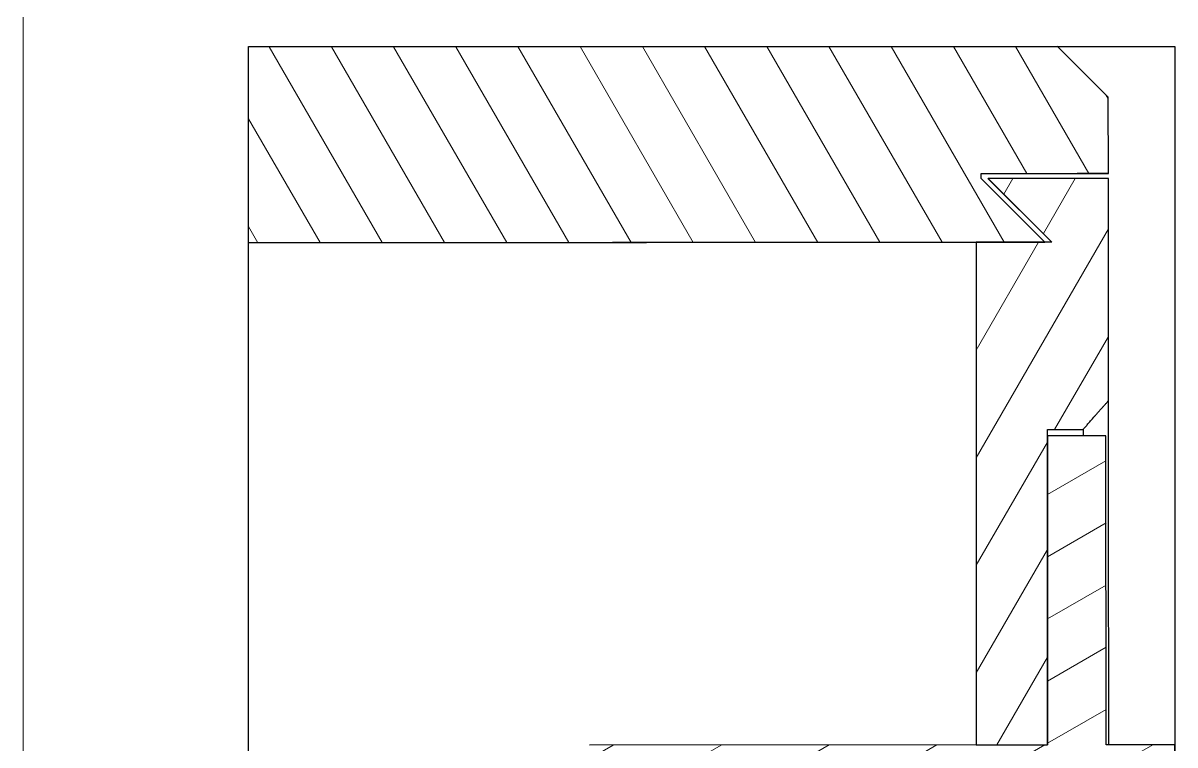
# Model space of a CAD drawing. Header units: millimetres. Extents: x 0 to 297, y 0 to 214.
# Drawn here: x 20 to 87.9, y 108.6 to 151.2 of the extents above; entities that cross this region are included whole.
import ezdxf

# ---------------------------------------------------------------- set-up
doc = ezdxf.new("R2010")
doc.units = ezdxf.units.MM
doc.header["$LTSCALE"] = 0.75
for name, color, linetype, lineweight in [('BORDER', 7, 'Continuous', 13), ('Crop Outlines', 7, 'ZIGZAG', 13), ('Crop Window', 7, 'Continuous', 25), ('Visible', 7, 'Continuous', 25)]:
    doc.layers.add(name, color=color, linetype=linetype, lineweight=lineweight)
doc.layers.add('Hatching', color=18, linetype='Continuous', lineweight=18, true_color=0x000000)
doc.linetypes.add('ZIGZAG', pattern='A,0.00254,-5.08,[131,ltypeshp.shx,S=5.08,R=0,X=-5.08,Y=0],-10.16,[131,ltypeshp.shx,S=5.08,R=180,X=5.08,Y=0],-5.08', length=20.32254)

# ---------------------------------------------------------------- blocks, each defined once
blk = doc.blocks.new('ISO_A4(L)_SHEET')
at = {"layer": 'BORDER'}
blk.add_line((20, 200), (20, 10), dxfattribs=at)
blk = doc.blocks.new('*C9')
at = {"layer": 'Crop Window', "transparency": 33554432}
blk.add_lwpolyline([(33.291857, 53.505783), (33.291857, 149.821106), (87.876709, 149.821106), (87.876709, 53.505783)], close=True, dxfattribs=at)
blk = doc.blocks.new('*O11')
at = {"layer": 'Crop Outlines', "ltscale": 0.3}
for p, q in [((33.291857, 138.24402), (33.291857, 149.794024)), ((33.291857, 74.493999), (33.291857, 138.240155))]:
    blk.add_line(p, q, dxfattribs=at)

msp = doc.modelspace()

# ---------------------------------------------------------------- hatches: boundary and pattern name
at = {"layer": 'Hatching'}
h = msp.add_hatch(dxfattribs=at)
h.set_pattern_fill('ANSI31', color=256, angle=75, style=0)
edge = h.paths.add_edge_path(flags=0)
edge.add_line((33.292, 138.244), (33.292, 149.794))
edge.add_line((33.292, 138.244), (80.205, 138.271))
edge.add_line((80.205, 138.271), (76.453, 142.019))
edge.add_line((76.453, 142.019), (76.453, 142.319))
edge.add_line((76.453, 142.319), (83.953, 142.323))
edge.add_line((83.953, 142.323), (83.95, 146.823))
edge.add_line((83.95, 146.823), (80.949, 149.821))
edge.add_line((80.949, 149.821), (33.292, 149.794))
h = msp.add_hatch(dxfattribs=at)
h.set_pattern_fill('ANSI31', color=256, angle=15, style=0)
edge = h.paths.add_edge_path(flags=0)
edge.add_line((80.629, 138.271), (76.155, 138.268))
edge.add_line((76.155, 138.268), (76.172, 108.631))
edge.add_line((76.172, 108.631), (80.372, 108.633))
edge.add_line((80.372, 108.633), (80.361, 127.219))
edge.add_line((80.361, 127.219), (82.461, 127.22))
edge.add_spline(control_points=[(82.461, 127.22), (83.096, 127.97), (83.961, 128.924)], knot_values=[0, 0, 0, 0.151317, 0.151317, 0.151317], weights=[1, 1.009265, 1], degree=2, periodic=0)
edge.add_line((83.961, 128.924), (83.953, 142.023))
edge.add_line((83.953, 142.023), (76.877, 142.019))
edge.add_line((76.877, 142.019), (80.629, 138.271))
h = msp.add_hatch(dxfattribs=at)
h.set_pattern_fill('ANSI31', color=256, angle=-15, style=0)
edge = h.paths.add_edge_path(flags=0)
edge.add_arc((81.888, 88.844), 0.0703, 270.03256, 360.03256)
edge.add_line((81.958, 88.844), (81.958, 89.146))
edge.add_line((81.958, 89.146), (83.532, 91.024))
edge.add_line((83.532, 91.024), (83.832, 91.024))
edge.add_line((83.832, 91.024), (83.827, 100.43))
edge.add_line((83.827, 100.43), (87.877, 100.432))
edge.add_line((87.877, 100.432), (87.872, 108.638))
edge.add_line((87.872, 108.638), (83.822, 108.635))
edge.add_line((83.822, 108.635), (83.812, 126.862))
edge.add_line((83.812, 126.862), (80.362, 126.86))
edge.add_line((80.362, 126.86), (80.372, 108.633))
edge.add_line((80.372, 108.633), (53.372, 108.618))
edge.add_line((53.372, 108.618), (53.377, 100.413))
edge.add_line((53.377, 100.413), (80.377, 100.428))
edge.add_line((80.377, 100.428), (80.383, 88.557))
edge.add_spline(control_points=[(80.383, 88.557), (80.436, 88.466), (80.489, 88.376), (80.541, 88.285)], knot_values=[0.015839, 0.015839, 0.015839, 0.015839, 0.036764, 0.036764, 0.036764, 0.036764], degree=3, periodic=0)
edge.add_line((80.541, 88.285), (80.62, 88.285))
edge.add_spline(control_points=[(80.62, 88.285), (80.712, 88.444), (80.804, 88.603), (80.897, 88.762)], knot_values=[0.000999, 0.000999, 0.000999, 0.000999, 0.037763, 0.037763, 0.037763, 0.037763], degree=3, periodic=0)
edge.add_spline(control_points=[(80.897, 88.762), (80.9, 88.768), (80.903, 88.771), (80.907, 88.773), (80.908, 88.773), (80.908, 88.773)], knot_values=[-0.630224, -0.630224, -0.630224, -0.630224, -0.618929, -0.618929, -0.615854, -0.615854, -0.615854, -0.615854], degree=3, periodic=0)
edge.add_line((80.908, 88.773), (81.002, 88.773))
edge.add_spline(control_points=[(81.014, 88.763), (81.01, 88.769), (81.006, 88.773), (81.002, 88.773)], knot_values=[-10.777201, -10.777201, -10.777201, -10.777201, -10.762842, -10.762842, -10.762842, -10.762842], degree=3, periodic=0)
edge.add_spline(control_points=[(81.014, 88.763), (81.077, 88.654), (81.14, 88.546), (81.203, 88.438)], knot_values=[0, 0, 0, 0, 0.025023, 0.025023, 0.025023, 0.025023], degree=3, periodic=0)
edge.add_line((81.203, 88.438), (81.396, 88.773))
edge.add_line((81.396, 88.773), (81.888, 88.773))
edge = h.paths.add_edge_path(flags=0)
edge.add_line((83.389, 82.201), (81.961, 83.9))
edge.add_line((81.961, 83.9), (81.961, 84.203))
edge.add_arc((81.891, 84.203), 0.0703, 0.03286, 90.03256)
edge.add_line((81.891, 84.273), (81.398, 84.273))
edge.add_line((81.398, 84.273), (81.392, 84.284))
edge.add_line((81.392, 84.284), (81.392, 84.283))
edge.add_spline(control_points=[(81.392, 84.283), (81.388, 84.276), (81.384, 84.273), (81.38, 84.273)], knot_values=[-11.249127, -11.249127, -11.249127, -11.249127, -11.234779, -11.234779, -11.234779, -11.234779], degree=3, periodic=0)
edge.add_line((81.38, 84.273), (81.286, 84.273))
edge.add_spline(control_points=[(81.274, 84.283), (81.276, 84.28), (81.278, 84.277), (81.282, 84.274), (81.284, 84.273), (81.286, 84.273)], knot_values=[-0.156869, -0.156869, -0.156869, -0.156869, -0.14976, -0.14976, -0.142509, -0.142509, -0.142509, -0.142509], degree=3, periodic=0)
edge.add_spline(control_points=[(81.274, 84.283), (81.182, 84.442), (81.089, 84.601), (80.997, 84.76)], knot_values=[0, 0, 0, 0, 0.036764, 0.036764, 0.036764, 0.036764], degree=3, periodic=0)
edge.add_line((80.997, 84.76), (80.918, 84.76))
edge.add_spline(control_points=[(80.918, 84.76), (80.826, 84.601), (80.734, 84.442), (80.642, 84.283)], knot_values=[0.000999, 0.000999, 0.000999, 0.000999, 0.037763, 0.037763, 0.037763, 0.037763], degree=3, periodic=0)
edge.add_spline(control_points=[(80.642, 84.283), (80.638, 84.276), (80.634, 84.273), (80.63, 84.273)], knot_values=[-10.305233, -10.305233, -10.305233, -10.305233, -10.290868, -10.290868, -10.290868, -10.290868], degree=3, periodic=0)
edge.add_line((80.63, 84.273), (80.536, 84.273))
edge.add_spline(control_points=[(80.536, 84.273), (80.532, 84.273), (80.528, 84.276), (80.524, 84.283)], knot_values=[-1.103914, -1.103914, -1.103914, -1.103914, -1.089516, -1.089516, -1.089516, -1.089516], degree=3, periodic=0)
edge.add_spline(control_points=[(80.524, 84.283), (80.478, 84.362), (80.432, 84.441), (80.386, 84.521)], knot_values=[0, 0, 0, 0, 0.018353, 0.018353, 0.018353, 0.018353], degree=3, periodic=0)
edge.add_line((80.386, 84.521), (80.387, 82.199))
edge.add_line((80.387, 82.199), (83.389, 82.201))

# ---------------------------------------------------------------- linework, layer by layer
at = {"layer": 'Visible', "extrusion": (-0.000568273, 1, -0.000568273)}
for p, q in [((80.949, 149.821), (33.292, 149.794)), ((83.95, 146.823), (80.949, 149.821)), ((83.953, 142.323), (83.95, 146.823)), ((76.453, 142.319), (83.953, 142.323)), ((76.453, 142.019), (76.453, 142.319)), ((80.953, 142.313), (76.453, 142.31)), ((80.205, 138.271), (76.453, 142.019)), ((83.953, 142.023), (76.877, 142.019)), ((76.877, 142.019), (80.629, 138.271)), ((76.877, 142.01), (76.877, 142.019)), ((80.621, 138.271), (76.877, 142.01)), ((83.953, 142.316), (83.953, 142.323)), ((83.961, 128.924), (83.953, 142.023)), ((33.292, 138.244), (80.205, 138.271)), ((76.155, 138.265), (33.292, 138.24)), ((80.629, 138.271), (76.155, 138.268)), ((76.155, 138.268), (76.172, 108.631)), ((83.964, 122.52), (83.961, 128.924)), ((80.361, 127.219), (82.461, 127.22)), ((80.372, 108.633), (80.361, 127.219)), ((82.461, 127.22), (82.462, 126.861)), ((83.812, 126.862), (80.362, 126.86)), ((80.362, 126.86), (80.372, 108.633)), ((83.822, 108.635), (83.812, 126.862)), ((83.972, 108.635), (83.964, 122.52)), ((80.372, 108.633), (53.372, 108.618)), ((76.172, 108.631), (80.372, 108.633)), ((87.872, 108.638), (83.822, 108.635)), ((87.877, 100.432), (87.872, 108.638))]:
    msp.add_line(p, q, dxfattribs=at)
at = {"layer": 'Visible', "extrusion": (-2e-16, 0, -1)}
msp.add_ellipse((80.953, 142.315), major_axis=(3, 0.002), ratio=0.000568, start_param=0, end_param=1.570796, dxfattribs=at)
at = {"layer": 'Visible'}
msp.add_rational_spline([(82.461, 127.22), (83.096, 127.97), (83.961, 128.924)], [1, 1.00926490938, 1], degree=2, dxfattribs=at)

# ---------------------------------------------------------------- block references
at = {"layer": 'BORDER'}
msp.add_blockref('ISO_A4(L)_SHEET', (0, 0), dxfattribs=at)
at = {"layer": 'Crop Outlines'}
msp.add_blockref('*O11', (0, 0), dxfattribs=at)
at = {"layer": 'Crop Window', "transparency": 33554432}
msp.add_blockref('*C9', (0, 0), dxfattribs=at)

doc.saveas('drawing.dxf')
